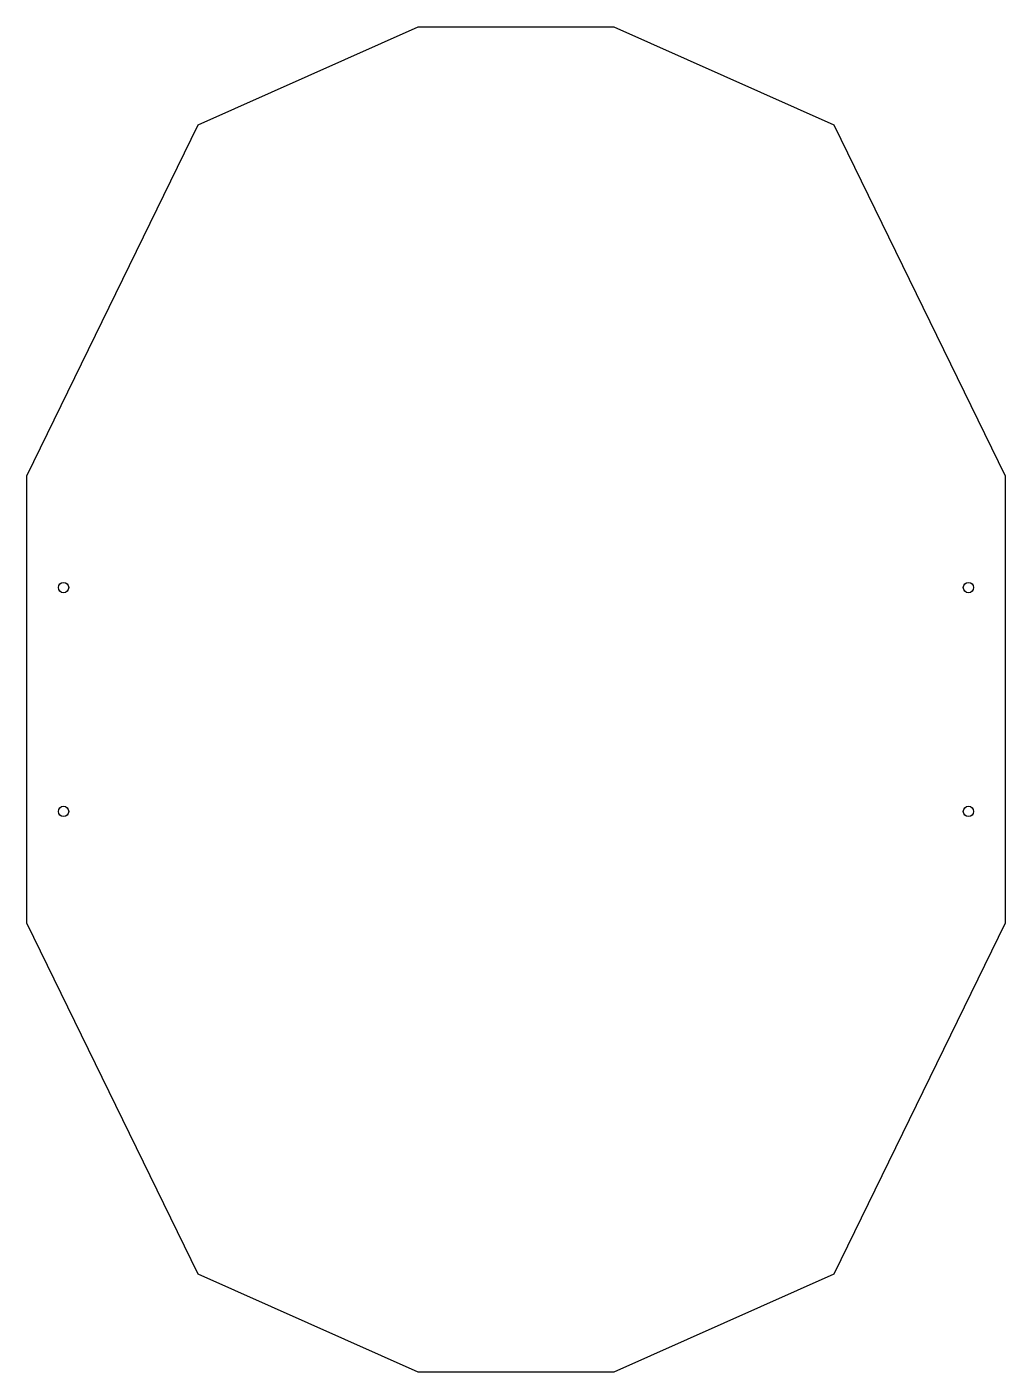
# Model space of a CAD drawing. Header units: millimetres. Extents: x -200 to 200, y -275 to 275.
import ezdxf

# ---------------------------------------------------------------- set-up
doc = ezdxf.new("R2010")
doc.units = ezdxf.units.MM
doc.layers.add('MOUNTING_HOLES', color=3, linetype='Continuous')
doc.layers.add('OUTER_CUT', color=1, linetype='Continuous')

msp = doc.modelspace()

# ---------------------------------------------------------------- linework, layer by layer
at = {"layer": 'MOUNTING_HOLES'}
for centre in [(-185, 45.75), (185, 45.75), (-185, -45.75), (185, -45.75)]:
    msp.add_circle(centre, 2.1, dxfattribs=at)
at = {"layer": 'OUTER_CUT'}
msp.add_lwpolyline([(-200, -91.45), (-200, 91.45), (-130, 235), (-40, 275), (40, 275), (130, 235), (200, 91.45), (200, -91.45), (130, -235), (40, -275), (-40, -275), (-130, -235)], close=True, dxfattribs=at)

doc.saveas('drawing.dxf')
